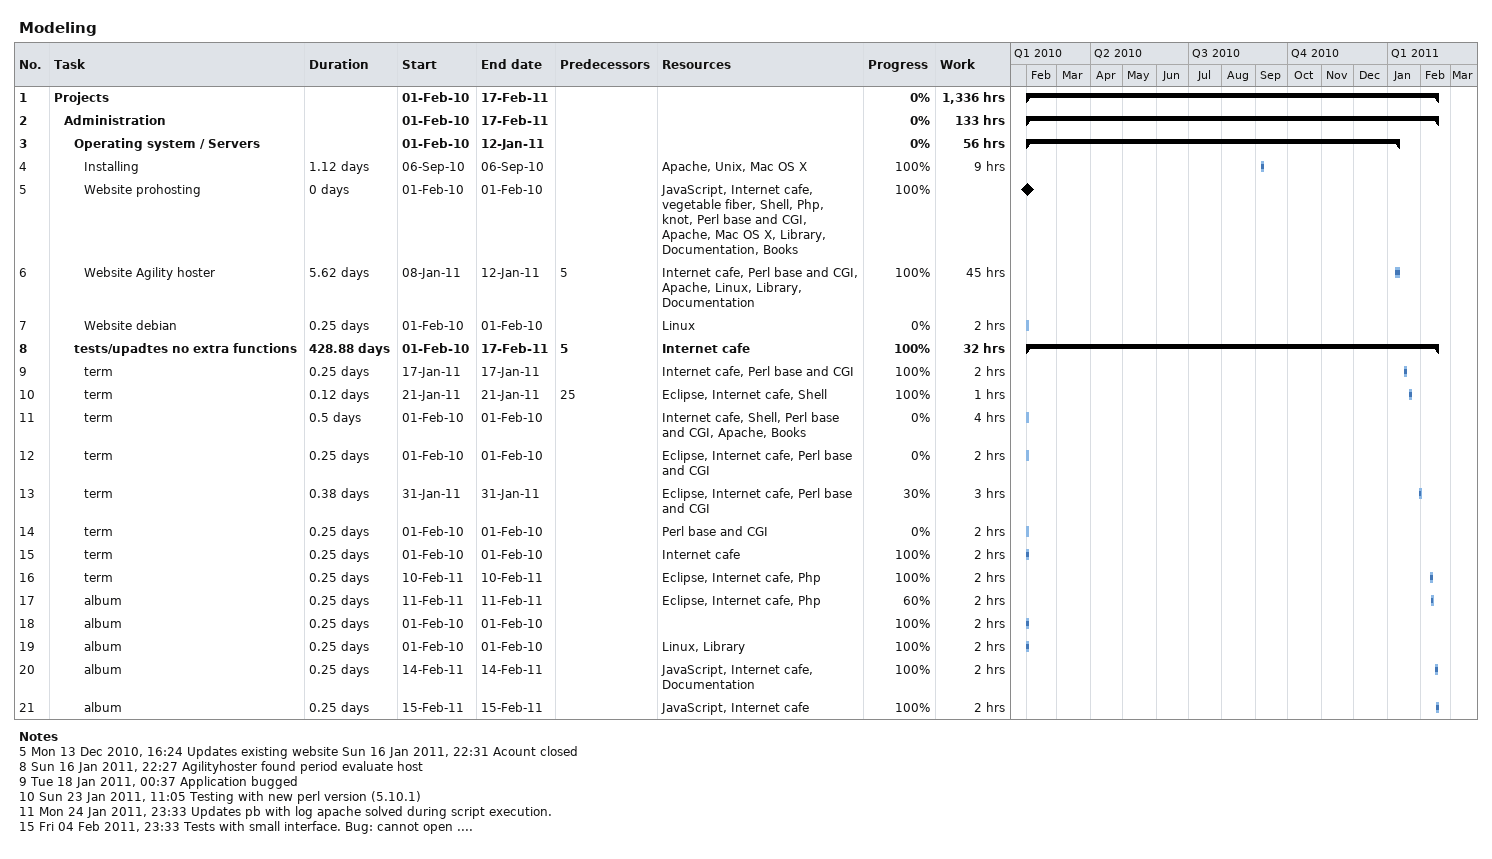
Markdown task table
Modeling

| ID | Level | Task | Duration | Start | Finish | Predecessors | Resources | % complete | Work (h) |
|---|---|---|---|---|---|---|---|---|---|
| 1 | 1 | **Projects** |  | 2010-02-01 | 2011-02-17 |  |  | 0 | 1336 |
| 2 | 2 | **Administration** |  | 2010-02-01 | 2011-02-17 |  |  | 0 | 133 |
| 3 | 3 | **Operating system / Servers** |  | 2010-02-01 | 2011-01-12 |  |  | 0 | 56 |
| 4 | 4 | Installing | 1.12d | 2010-09-06 | 2010-09-06 |  | Apache, Unix, Mac OS X | 100 | 9 |
| 5 | 4 | Website prohosting | 0d | 2010-02-01 | 2010-02-01 |  | JavaScript, Internet cafe, vegetable fiber, Shell, Php, knot, Perl base and CGI, Apache, Mac OS X, Library, Documentation, Books | 100 |  |
| 6 | 4 | Website Agility hoster | 5.62d | 2011-01-08 | 2011-01-12 | 5 | Internet cafe, Perl base and CGI, Apache, Linux, Library, Documentation | 100 | 45 |
| 7 | 4 | Website debian | 0.25d | 2010-02-01 | 2010-02-01 |  | Linux | 0 | 2 |
| 8 | 3 | **tests/upadtes no extra functions** | 428.88d | 2010-02-01 | 2011-02-17 | 5 | Internet cafe | 100 | 32 |
| 9 | 4 | term | 0.25d | 2011-01-17 | 2011-01-17 |  | Internet cafe, Perl base and CGI | 100 | 2 |
| 10 | 4 | term | 0.12d | 2011-01-21 | 2011-01-21 | 25 | Eclipse, Internet cafe, Shell | 100 | 1 |
| 11 | 4 | term | 0.5d | 2010-02-01 | 2010-02-01 |  | Internet cafe, Shell, Perl base and CGI, Apache, Books | 0 | 4 |
| 12 | 4 | term | 0.25d | 2010-02-01 | 2010-02-01 |  | Eclipse, Internet cafe, Perl base and CGI | 0 | 2 |
| 13 | 4 | term | 0.38d | 2011-01-31 | 2011-01-31 |  | Eclipse, Internet cafe, Perl base and CGI | 30 | 3 |
| 14 | 4 | term | 0.25d | 2010-02-01 | 2010-02-01 |  | Perl base and CGI | 0 | 2 |
| 15 | 4 | term | 0.25d | 2010-02-01 | 2010-02-01 |  | Internet cafe | 100 | 2 |
| 16 | 4 | term | 0.25d | 2011-02-10 | 2011-02-10 |  | Eclipse, Internet cafe, Php | 100 | 2 |
| 17 | 4 | album | 0.25d | 2011-02-11 | 2011-02-11 |  | Eclipse, Internet cafe, Php | 60 | 2 |
| 18 | 4 | album | 0.25d | 2010-02-01 | 2010-02-01 |  |  | 100 | 2 |
| 19 | 4 | album | 0.25d | 2010-02-01 | 2010-02-01 |  | Linux, Library | 100 | 2 |
| 20 | 4 | album | 0.25d | 2011-02-14 | 2011-02-14 |  | JavaScript, Internet cafe, Documentation | 100 | 2 |
| 21 | 4 | album | 0.25d | 2011-02-15 | 2011-02-15 |  | JavaScript, Internet cafe | 100 | 2 |

Notes
- 5: Mon 13 Dec 2010, 16:24 Updates existing website Sun 16 Jan 2011, 22:31 Acount closed
- 8: Sun 16 Jan 2011, 22:27 Agilityhoster found period evaluate host
- 9: Tue 18 Jan 2011, 00:37 Application bugged
- 10: Sun 23 Jan 2011, 11:05 Testing with new perl version (5.10.1)
- 11: Mon 24 Jan 2011, 23:33 Updates pb with log apache solved during script execution.
- 15: Fri 04 Feb 2011, 23:33 Tests with small interface. Bug: cannot open ....
